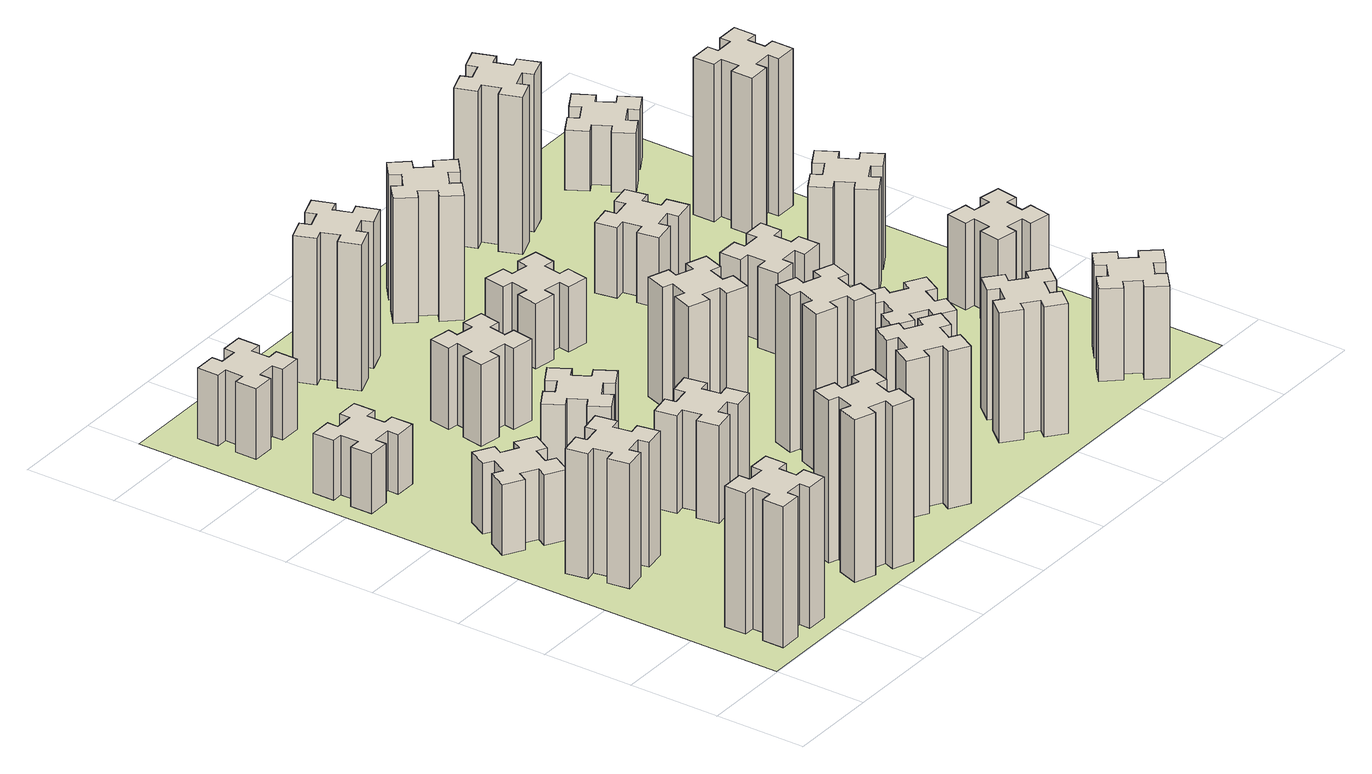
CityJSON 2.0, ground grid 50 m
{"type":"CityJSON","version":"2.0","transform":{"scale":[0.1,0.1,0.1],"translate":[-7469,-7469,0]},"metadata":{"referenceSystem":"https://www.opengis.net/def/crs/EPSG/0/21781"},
"CityObjects":{
"building1":{"type":"Building","attributes":{"class":"1000","function":"1000","usage":"1000","yearOfConstruction":2016,"roofType":"1000","measuredHeight":78,"storeysAboveGround":30,"storeysBelowGround":0},"geometry":[{"type":"Solid","lod":"1","boundaries":[[[[0,1,2,3,4,5,6,7,8,9,10,11,12,13,14,15,16,17,18,19]],[[17,16,20,21]],[[16,15,22,20]],[[15,14,23,22]],[[14,13,24,23]],[[13,12,25,24]],[[12,11,26,25]],[[11,10,27,26]],[[10,9,28,27]],[[9,8,29,28]],[[8,7,30,29]],[[7,6,31,30]],[[6,5,32,31]],[[5,4,33,32]],[[4,3,34,33]],[[3,2,35,34]],[[2,1,36,35]],[[1,0,37,36]],[[0,19,38,37]],[[19,18,39,38]],[[18,17,21,39]],[[24,25,26,27,28,29,30,31,32,33,34,35,36,37,38,39,21,20,22,23]]]]}]},
"building2":{"type":"Building","attributes":{"class":"1000","function":"1000","usage":"1000","yearOfConstruction":2016,"roofType":"1000","measuredHeight":69,"storeysAboveGround":30,"storeysBelowGround":0},"geometry":[{"type":"Solid","lod":"1","boundaries":[[[[40,41,42,43,44,45,46,47,48,49,50,51,52,53,54,55,56,57,58,59]],[[57,56,60,61]],[[56,55,62,60]],[[55,54,63,62]],[[54,53,64,63]],[[53,52,65,64]],[[52,51,66,65]],[[51,50,67,66]],[[50,49,68,67]],[[49,48,69,68]],[[48,47,70,69]],[[47,46,71,70]],[[46,45,72,71]],[[45,44,73,72]],[[44,43,74,73]],[[43,42,75,74]],[[42,41,76,75]],[[41,40,77,76]],[[40,59,78,77]],[[59,58,79,78]],[[58,57,61,79]],[[64,65,66,67,68,69,70,71,72,73,74,75,76,77,78,79,61,60,62,63]]]]}]},
"building3":{"type":"Building","attributes":{"class":"1000","function":"1000","usage":"1000","yearOfConstruction":2016,"roofType":"1000","measuredHeight":39,"storeysAboveGround":30,"storeysBelowGround":0},"geometry":[{"type":"Solid","lod":"1","boundaries":[[[[80,81,82,83,84,85,86,87,88,89,90,91,92,93,94,95,96,97,98,99]],[[97,96,100,101]],[[96,95,102,100]],[[95,94,103,102]],[[94,93,104,103]],[[93,92,105,104]],[[92,91,106,105]],[[91,90,107,106]],[[90,89,108,107]],[[89,88,109,108]],[[88,87,110,109]],[[87,86,111,110]],[[86,85,112,111]],[[85,84,113,112]],[[84,83,114,113]],[[83,82,115,114]],[[82,81,116,115]],[[81,80,117,116]],[[80,99,118,117]],[[99,98,119,118]],[[98,97,101,119]],[[104,105,106,107,108,109,110,111,112,113,114,115,116,117,118,119,101,100,102,103]]]]}]},
"building4":{"type":"Building","attributes":{"class":"1000","function":"1000","usage":"1000","yearOfConstruction":2016,"roofType":"1000","measuredHeight":33,"storeysAboveGround":30,"storeysBelowGround":0},"geometry":[{"type":"Solid","lod":"1","boundaries":[[[[120,121,122,123,124,125,126,127,128,129,130,131,132,133,134,135,136,137,138,139]],[[137,136,140,141]],[[136,135,142,140]],[[135,134,143,142]],[[134,133,144,143]],[[133,132,145,144]],[[132,131,146,145]],[[131,130,147,146]],[[130,129,148,147]],[[129,128,149,148]],[[128,127,150,149]],[[127,126,151,150]],[[126,125,152,151]],[[125,124,153,152]],[[124,123,154,153]],[[123,122,155,154]],[[122,121,156,155]],[[121,120,157,156]],[[120,139,158,157]],[[139,138,159,158]],[[138,137,141,159]],[[144,145,146,147,148,149,150,151,152,153,154,155,156,157,158,159,141,140,142,143]]]]}]},
"building5":{"type":"Building","attributes":{"class":"1000","function":"1000","usage":"1000","yearOfConstruction":2016,"roofType":"1000","measuredHeight":90,"storeysAboveGround":30,"storeysBelowGround":0},"geometry":[{"type":"Solid","lod":"1","boundaries":[[[[160,161,162,163,164,165,166,167,168,169,170,171,172,173,174,175,176,177,178,179]],[[177,176,180,181]],[[176,175,182,180]],[[175,174,183,182]],[[174,173,184,183]],[[173,172,185,184]],[[172,171,186,185]],[[171,170,187,186]],[[170,169,188,187]],[[169,168,189,188]],[[168,167,190,189]],[[167,166,191,190]],[[166,165,192,191]],[[165,164,193,192]],[[164,163,194,193]],[[163,162,195,194]],[[162,161,196,195]],[[161,160,197,196]],[[160,179,198,197]],[[179,178,199,198]],[[178,177,181,199]],[[184,185,186,187,188,189,190,191,192,193,194,195,196,197,198,199,181,180,182,183]]]]}]},
"building6":{"type":"Building","attributes":{"class":"1000","function":"1000","usage":"1000","yearOfConstruction":2016,"roofType":"1000","measuredHeight":39,"storeysAboveGround":30,"storeysBelowGround":0},"geometry":[{"type":"Solid","lod":"1","boundaries":[[[[200,201,202,203,204,205,206,207,208,209,210,211,212,213,214,215,216,217,218,219]],[[217,216,220,221]],[[216,215,222,220]],[[215,214,223,222]],[[214,213,224,223]],[[213,212,225,224]],[[212,211,226,225]],[[211,210,227,226]],[[210,209,228,227]],[[209,208,229,228]],[[208,207,230,229]],[[207,206,231,230]],[[206,205,232,231]],[[205,204,233,232]],[[204,203,234,233]],[[203,202,235,234]],[[202,201,236,235]],[[201,200,237,236]],[[200,219,238,237]],[[219,218,239,238]],[[218,217,221,239]],[[224,225,226,227,228,229,230,231,232,233,234,235,236,237,238,239,221,220,222,223]]]]}]},
"building7":{"type":"Building","attributes":{"class":"1000","function":"1000","usage":"1000","yearOfConstruction":2016,"roofType":"1000","measuredHeight":54,"storeysAboveGround":30,"storeysBelowGround":0},"geometry":[{"type":"Solid","lod":"1","boundaries":[[[[240,241,242,243,244,245,246,247,248,249,250,251,252,253,254,255,256,257,258,259]],[[257,256,260,261]],[[256,255,262,260]],[[255,254,263,262]],[[254,253,264,263]],[[253,252,265,264]],[[252,251,266,265]],[[251,250,267,266]],[[250,249,268,267]],[[249,248,269,268]],[[248,247,270,269]],[[247,246,271,270]],[[246,245,272,271]],[[245,244,273,272]],[[244,243,274,273]],[[243,242,275,274]],[[242,241,276,275]],[[241,240,277,276]],[[240,259,278,277]],[[259,258,279,278]],[[258,257,261,279]],[[264,265,266,267,268,269,270,271,272,273,274,275,276,277,278,279,261,260,262,263]]]]}]},
"building8":{"type":"Building","attributes":{"class":"1000","function":"1000","usage":"1000","yearOfConstruction":2016,"roofType":"1000","measuredHeight":45,"storeysAboveGround":30,"storeysBelowGround":0},"geometry":[{"type":"Solid","lod":"1","boundaries":[[[[280,281,282,283,284,285,286,287,288,289,290,291,292,293,294,295,296,297,298,299]],[[297,296,300,301]],[[296,295,302,300]],[[295,294,303,302]],[[294,293,304,303]],[[293,292,305,304]],[[292,291,306,305]],[[291,290,307,306]],[[290,289,308,307]],[[289,288,309,308]],[[288,287,310,309]],[[287,286,311,310]],[[286,285,312,311]],[[285,284,313,312]],[[284,283,314,313]],[[283,282,315,314]],[[282,281,316,315]],[[281,280,317,316]],[[280,299,318,317]],[[299,298,319,318]],[[298,297,301,319]],[[304,305,306,307,308,309,310,311,312,313,314,315,316,317,318,319,301,300,302,303]]]]}]},
"building9":{"type":"Building","attributes":{"class":"1000","function":"1000","usage":"1000","yearOfConstruction":2016,"roofType":"1000","measuredHeight":45,"storeysAboveGround":30,"storeysBelowGround":0},"geometry":[{"type":"Solid","lod":"1","boundaries":[[[[320,321,322,323,324,325,326,327,328,329,330,331,332,333,334,335,336,337,338,339]],[[337,336,340,341]],[[336,335,342,340]],[[335,334,343,342]],[[334,333,344,343]],[[333,332,345,344]],[[332,331,346,345]],[[331,330,347,346]],[[330,329,348,347]],[[329,328,349,348]],[[328,327,350,349]],[[327,326,351,350]],[[326,325,352,351]],[[325,324,353,352]],[[324,323,354,353]],[[323,322,355,354]],[[322,321,356,355]],[[321,320,357,356]],[[320,339,358,357]],[[339,338,359,358]],[[338,337,341,359]],[[344,345,346,347,348,349,350,351,352,353,354,355,356,357,358,359,341,340,342,343]]]]}]},
"building10":{"type":"Building","attributes":{"class":"1000","function":"1000","usage":"1000","yearOfConstruction":2016,"roofType":"1000","measuredHeight":87,"storeysAboveGround":30,"storeysBelowGround":0},"geometry":[{"type":"Solid","lod":"1","boundaries":[[[[360,361,362,363,364,365,366,367,368,369,370,371,372,373,374,375,376,377,378,379]],[[377,376,380,381]],[[376,375,382,380]],[[375,374,383,382]],[[374,373,384,383]],[[373,372,385,384]],[[372,371,386,385]],[[371,370,387,386]],[[370,369,388,387]],[[369,368,389,388]],[[368,367,390,389]],[[367,366,391,390]],[[366,365,392,391]],[[365,364,393,392]],[[364,363,394,393]],[[363,362,395,394]],[[362,361,396,395]],[[361,360,397,396]],[[360,379,398,397]],[[379,378,399,398]],[[378,377,381,399]],[[384,385,386,387,388,389,390,391,392,393,394,395,396,397,398,399,381,380,382,383]]]]}]},
"building11":{"type":"Building","attributes":{"class":"1000","function":"1000","usage":"1000","yearOfConstruction":2016,"roofType":"1000","measuredHeight":81,"storeysAboveGround":30,"storeysBelowGround":0},"geometry":[{"type":"Solid","lod":"1","boundaries":[[[[400,401,402,403,404,405,406,407,408,409,410,411,412,413,414,415,416,417,418,419]],[[417,416,420,421]],[[416,415,422,420]],[[415,414,423,422]],[[414,413,424,423]],[[413,412,425,424]],[[412,411,426,425]],[[411,410,427,426]],[[410,409,428,427]],[[409,408,429,428]],[[408,407,430,429]],[[407,406,431,430]],[[406,405,432,431]],[[405,404,433,432]],[[404,403,434,433]],[[403,402,435,434]],[[402,401,436,435]],[[401,400,437,436]],[[400,419,438,437]],[[419,418,439,438]],[[418,417,421,439]],[[424,425,426,427,428,429,430,431,432,433,434,435,436,437,438,439,421,420,422,423]]]]}]},
"building12":{"type":"Building","attributes":{"class":"1000","function":"1000","usage":"1000","yearOfConstruction":2016,"roofType":"1000","measuredHeight":87,"storeysAboveGround":30,"storeysBelowGround":0},"geometry":[{"type":"Solid","lod":"1","boundaries":[[[[440,441,442,443,444,445,446,447,448,449,450,451,452,453,454,455,456,457,458,459]],[[457,456,460,461]],[[456,455,462,460]],[[455,454,463,462]],[[454,453,464,463]],[[453,452,465,464]],[[452,451,466,465]],[[451,450,467,466]],[[450,449,468,467]],[[449,448,469,468]],[[448,447,470,469]],[[447,446,471,470]],[[446,445,472,471]],[[445,444,473,472]],[[444,443,474,473]],[[443,442,475,474]],[[442,441,476,475]],[[441,440,477,476]],[[440,459,478,477]],[[459,458,479,478]],[[458,457,461,479]],[[464,465,466,467,468,469,470,471,472,473,474,475,476,477,478,479,461,460,462,463]]]]}]},
"building13":{"type":"Building","attributes":{"class":"1000","function":"1000","usage":"1000","yearOfConstruction":2016,"roofType":"1000","measuredHeight":66,"storeysAboveGround":30,"storeysBelowGround":0},"geometry":[{"type":"Solid","lod":"1","boundaries":[[[[480,481,482,483,484,485,486,487,488,489,490,491,492,493,494,495,496,497,498,499]],[[497,496,500,501]],[[496,495,502,500]],[[495,494,503,502]],[[494,493,504,503]],[[493,492,505,504]],[[492,491,506,505]],[[491,490,507,506]],[[490,489,508,507]],[[489,488,509,508]],[[488,487,510,509]],[[487,486,511,510]],[[486,485,512,511]],[[485,484,513,512]],[[484,483,514,513]],[[483,482,515,514]],[[482,481,516,515]],[[481,480,517,516]],[[480,499,518,517]],[[499,498,519,518]],[[498,497,501,519]],[[504,505,506,507,508,509,510,511,512,513,514,515,516,517,518,519,501,500,502,503]]]]}]},
"building14":{"type":"Building","attributes":{"class":"1000","function":"1000","usage":"1000","yearOfConstruction":2016,"roofType":"1000","measuredHeight":36,"storeysAboveGround":30,"storeysBelowGround":0},"geometry":[{"type":"Solid","lod":"1","boundaries":[[[[520,521,522,523,524,525,526,527,528,529,530,531,532,533,534,535,536,537,538,539]],[[537,536,540,541]],[[536,535,542,540]],[[535,534,543,542]],[[534,533,544,543]],[[533,532,545,544]],[[532,531,546,545]],[[531,530,547,546]],[[530,529,548,547]],[[529,528,549,548]],[[528,527,550,549]],[[527,526,551,550]],[[526,525,552,551]],[[525,524,553,552]],[[524,523,554,553]],[[523,522,555,554]],[[522,521,556,555]],[[521,520,557,556]],[[520,539,558,557]],[[539,538,559,558]],[[538,537,541,559]],[[544,545,546,547,548,549,550,551,552,553,554,555,556,557,558,559,541,540,542,543]]]]}]},
"building15":{"type":"Building","attributes":{"class":"1000","function":"1000","usage":"1000","yearOfConstruction":2016,"roofType":"1000","measuredHeight":72,"storeysAboveGround":30,"storeysBelowGround":0},"geometry":[{"type":"Solid","lod":"1","boundaries":[[[[560,561,562,563,564,565,566,567,568,569,570,571,572,573,574,575,576,577,578,579]],[[577,576,580,581]],[[576,575,582,580]],[[575,574,583,582]],[[574,573,584,583]],[[573,572,585,584]],[[572,571,586,585]],[[571,570,587,586]],[[570,569,588,587]],[[569,568,589,588]],[[568,567,590,589]],[[567,566,591,590]],[[566,565,592,591]],[[565,564,593,592]],[[564,563,594,593]],[[563,562,595,594]],[[562,561,596,595]],[[561,560,597,596]],[[560,579,598,597]],[[579,578,599,598]],[[578,577,581,599]],[[584,585,586,587,588,589,590,591,592,593,594,595,596,597,598,599,581,580,582,583]]]]}]},
"building16":{"type":"Building","attributes":{"class":"1000","function":"1000","usage":"1000","yearOfConstruction":2016,"roofType":"1000","measuredHeight":69,"storeysAboveGround":30,"storeysBelowGround":0},"geometry":[{"type":"Solid","lod":"1","boundaries":[[[[600,601,602,603,604,605,606,607,608,609,610,611,612,613,614,615,616,617,618,619]],[[617,616,620,621]],[[616,615,622,620]],[[615,614,623,622]],[[614,613,624,623]],[[613,612,625,624]],[[612,611,626,625]],[[611,610,627,626]],[[610,609,628,627]],[[609,608,629,628]],[[608,607,630,629]],[[607,606,631,630]],[[606,605,632,631]],[[605,604,633,632]],[[604,603,634,633]],[[603,602,635,634]],[[602,601,636,635]],[[601,600,637,636]],[[600,619,638,637]],[[619,618,639,638]],[[618,617,621,639]],[[624,625,626,627,628,629,630,631,632,633,634,635,636,637,638,639,621,620,622,623]]]]}]},
"building17":{"type":"Building","attributes":{"class":"1000","function":"1000","usage":"1000","yearOfConstruction":2016,"roofType":"1000","measuredHeight":36,"storeysAboveGround":30,"storeysBelowGround":0},"geometry":[{"type":"Solid","lod":"1","boundaries":[[[[640,641,642,643,644,645,646,647,648,649,650,651,652,653,654,655,656,657,658,659]],[[657,656,660,661]],[[656,655,662,660]],[[655,654,663,662]],[[654,653,664,663]],[[653,652,665,664]],[[652,651,666,665]],[[651,650,667,666]],[[650,649,668,667]],[[649,648,669,668]],[[648,647,670,669]],[[647,646,671,670]],[[646,645,672,671]],[[645,644,673,672]],[[644,643,674,673]],[[643,642,675,674]],[[642,641,676,675]],[[641,640,677,676]],[[640,659,678,677]],[[659,658,679,678]],[[658,657,661,679]],[[664,665,666,667,668,669,670,671,672,673,674,675,676,677,678,679,661,660,662,663]]]]}]},
"building18":{"type":"Building","attributes":{"class":"1000","function":"1000","usage":"1000","yearOfConstruction":2016,"roofType":"1000","measuredHeight":45,"storeysAboveGround":30,"storeysBelowGround":0},"geometry":[{"type":"Solid","lod":"1","boundaries":[[[[680,681,682,683,684,685,686,687,688,689,690,691,692,693,694,695,696,697,698,699]],[[697,696,700,701]],[[696,695,702,700]],[[695,694,703,702]],[[694,693,704,703]],[[693,692,705,704]],[[692,691,706,705]],[[691,690,707,706]],[[690,689,708,707]],[[689,688,709,708]],[[688,687,710,709]],[[687,686,711,710]],[[686,685,712,711]],[[685,684,713,712]],[[684,683,714,713]],[[683,682,715,714]],[[682,681,716,715]],[[681,680,717,716]],[[680,699,718,717]],[[699,698,719,718]],[[698,697,701,719]],[[704,705,706,707,708,709,710,711,712,713,714,715,716,717,718,719,701,700,702,703]]]]}]},
"building19":{"type":"Building","attributes":{"class":"1000","function":"1000","usage":"1000","yearOfConstruction":2016,"roofType":"1000","measuredHeight":39,"storeysAboveGround":30,"storeysBelowGround":0},"geometry":[{"type":"Solid","lod":"1","boundaries":[[[[720,721,722,723,724,725,726,727,728,729,730,731,732,733,734,735,736,737,738,739]],[[737,736,740,741]],[[736,735,742,740]],[[735,734,743,742]],[[734,733,744,743]],[[733,732,745,744]],[[732,731,746,745]],[[731,730,747,746]],[[730,729,748,747]],[[729,728,749,748]],[[728,727,750,749]],[[727,726,751,750]],[[726,725,752,751]],[[725,724,753,752]],[[724,723,754,753]],[[723,722,755,754]],[[722,721,756,755]],[[721,720,757,756]],[[720,739,758,757]],[[739,738,759,758]],[[738,737,741,759]],[[744,745,746,747,748,749,750,751,752,753,754,755,756,757,758,759,741,740,742,743]]]]}]},
"building20":{"type":"Building","attributes":{"class":"1000","function":"1000","usage":"1000","yearOfConstruction":2016,"roofType":"1000","measuredHeight":51,"storeysAboveGround":30,"storeysBelowGround":0},"geometry":[{"type":"Solid","lod":"1","boundaries":[[[[760,761,762,763,764,765,766,767,768,769,770,771,772,773,774,775,776,777,778,779]],[[777,776,780,781]],[[776,775,782,780]],[[775,774,783,782]],[[774,773,784,783]],[[773,772,785,784]],[[772,771,786,785]],[[771,770,787,786]],[[770,769,788,787]],[[769,768,789,788]],[[768,767,790,789]],[[767,766,791,790]],[[766,765,792,791]],[[765,764,793,792]],[[764,763,794,793]],[[763,762,795,794]],[[762,761,796,795]],[[761,760,797,796]],[[760,779,798,797]],[[779,778,799,798]],[[778,777,781,799]],[[784,785,786,787,788,789,790,791,792,793,794,795,796,797,798,799,781,780,782,783]]]]}]},
"building21":{"type":"Building","attributes":{"class":"1000","function":"1000","usage":"1000","yearOfConstruction":2016,"roofType":"1000","measuredHeight":87,"storeysAboveGround":30,"storeysBelowGround":0},"geometry":[{"type":"Solid","lod":"1","boundaries":[[[[800,801,802,803,804,805,806,807,808,809,810,811,812,813,814,815,816,817,818,819]],[[817,816,820,821]],[[816,815,822,820]],[[815,814,823,822]],[[814,813,824,823]],[[813,812,825,824]],[[812,811,826,825]],[[811,810,827,826]],[[810,809,828,827]],[[809,808,829,828]],[[808,807,830,829]],[[807,806,831,830]],[[806,805,832,831]],[[805,804,833,832]],[[804,803,834,833]],[[803,802,835,834]],[[802,801,836,835]],[[801,800,837,836]],[[800,819,838,837]],[[819,818,839,838]],[[818,817,821,839]],[[824,825,826,827,828,829,830,831,832,833,834,835,836,837,838,839,821,820,822,823]]]]}]},
"building22":{"type":"Building","attributes":{"class":"1000","function":"1000","usage":"1000","yearOfConstruction":2016,"roofType":"1000","measuredHeight":48,"storeysAboveGround":30,"storeysBelowGround":0},"geometry":[{"type":"Solid","lod":"1","boundaries":[[[[840,841,842,843,844,845,846,847,848,849,850,851,852,853,854,855,856,857,858,859]],[[857,856,860,861]],[[856,855,862,860]],[[855,854,863,862]],[[854,853,864,863]],[[853,852,865,864]],[[852,851,866,865]],[[851,850,867,866]],[[850,849,868,867]],[[849,848,869,868]],[[848,847,870,869]],[[847,846,871,870]],[[846,845,872,871]],[[845,844,873,872]],[[844,843,874,873]],[[843,842,875,874]],[[842,841,876,875]],[[841,840,877,876]],[[840,859,878,877]],[[859,858,879,878]],[[858,857,861,879]],[[864,865,866,867,868,869,870,871,872,873,874,875,876,877,878,879,861,860,862,863]]]]}]},
"building23":{"type":"Building","attributes":{"class":"1000","function":"1000","usage":"1000","yearOfConstruction":2016,"roofType":"1000","measuredHeight":57,"storeysAboveGround":30,"storeysBelowGround":0},"geometry":[{"type":"Solid","lod":"1","boundaries":[[[[880,881,882,883,884,885,886,887,888,889,890,891,892,893,894,895,896,897,898,899]],[[897,896,900,901]],[[896,895,902,900]],[[895,894,903,902]],[[894,893,904,903]],[[893,892,905,904]],[[892,891,906,905]],[[891,890,907,906]],[[890,889,908,907]],[[889,888,909,908]],[[888,887,910,909]],[[887,886,911,910]],[[886,885,912,911]],[[885,884,913,912]],[[884,883,914,913]],[[883,882,915,914]],[[882,881,916,915]],[[881,880,917,916]],[[880,899,918,917]],[[899,898,919,918]],[[898,897,901,919]],[[904,905,906,907,908,909,910,911,912,913,914,915,916,917,918,919,901,900,902,903]]]]}]},
"building24":{"type":"Building","attributes":{"class":"1000","function":"1000","usage":"1000","yearOfConstruction":2016,"roofType":"1000","measuredHeight":87,"storeysAboveGround":30,"storeysBelowGround":0},"geometry":[{"type":"Solid","lod":"1","boundaries":[[[[920,921,922,923,924,925,926,927,928,929,930,931,932,933,934,935,936,937,938,939]],[[937,936,940,941]],[[936,935,942,940]],[[935,934,943,942]],[[934,933,944,943]],[[933,932,945,944]],[[932,931,946,945]],[[931,930,947,946]],[[930,929,948,947]],[[929,928,949,948]],[[928,927,950,949]],[[927,926,951,950]],[[926,925,952,951]],[[925,924,953,952]],[[924,923,954,953]],[[923,922,955,954]],[[922,921,956,955]],[[921,920,957,956]],[[920,939,958,957]],[[939,938,959,958]],[[938,937,941,959]],[[944,945,946,947,948,949,950,951,952,953,954,955,956,957,958,959,941,940,942,943]]]]}]},
"building25":{"type":"Building","attributes":{"class":"1000","function":"1000","usage":"1000","yearOfConstruction":2016,"roofType":"1000","measuredHeight":33,"storeysAboveGround":30,"storeysBelowGround":0},"geometry":[{"type":"Solid","lod":"1","boundaries":[[[[960,961,962,963,964,965,966,967,968,969,970,971,972,973,974,975,976,977,978,979]],[[977,976,980,981]],[[976,975,982,980]],[[975,974,983,982]],[[974,973,984,983]],[[973,972,985,984]],[[972,971,986,985]],[[971,970,987,986]],[[970,969,988,987]],[[969,968,989,988]],[[968,967,990,989]],[[967,966,991,990]],[[966,965,992,991]],[[965,964,993,992]],[[964,963,994,993]],[[963,962,995,994]],[[962,961,996,995]],[[961,960,997,996]],[[960,979,998,997]],[[979,978,999,998]],[[978,977,981,999]],[[984,985,986,987,988,989,990,991,992,993,994,995,996,997,998,999,981,980,982,983]]]]}]},
"landuse1":{"type":"LandUse","attributes":{"name":"plot1","function":"1010"},"geometry":[{"type":"MultiSurface","lod":"1","boundaries":[[[1000,1001,1002,1003]]]}]}
},
"vertices":[
[265,325,0],[265,225,0],[205,225,0],[205,105,0],[325,105,0],[325,165,0],[425,165,0],[425,105,0],[545,105,0],[545,225,0],[485,225,0],[485,325,0],[545,325,0],[545,445,0],[425,445,0],[425,385,0],[325,385,0],[325,445,0],[205,445,0],[205,325,0],[325,385,780],[325,445,780],[425,385,780],[425,445,780],[545,445,780],[545,325,780],[485,325,780],[485,225,780],[545,225,780],[545,105,780],[425,105,780],[425,165,780],[325,165,780],[325,105,780],[205,105,780],[205,225,780],[265,225,780],[265,325,780],[205,325,780],[205,445,780],
[492,1185,0],[475,1284,0],[534,1294,0],[513,1412,0],[395,1391,0],[405,1332,0],[307,1315,0],[297,1374,0],[178,1353,0],[199,1235,0],[258,1245,0],[276,1147,0],[217,1137,0],[237,1018,0],[356,1039,0],[345,1098,0],[444,1116,0],[454,1057,0],[572,1077,0],[551,1196,0],[444,1116,690],[454,1057,690],[345,1098,690],[356,1039,690],[237,1018,690],[217,1137,690],[276,1147,690],[258,1245,690],[199,1235,690],[178,1353,690],[297,1374,690],[307,1315,690],[405,1332,690],[395,1391,690],[513,1412,690],[534,1294,690],[475,1284,690],[492,1185,690],[551,1196,690],[572,1077,690],
[474,1826,0],[387,1876,0],[417,1928,0],[313,1988,0],[253,1884,0],[305,1854,0],[255,1767,0],[203,1797,0],[143,1693,0],[247,1633,0],[277,1685,0],[364,1635,0],[334,1583,0],[438,1523,0],[498,1627,0],[446,1657,0],[496,1744,0],[548,1714,0],[608,1818,0],[504,1878,0],[496,1744,390],[548,1714,390],[446,1657,390],[498,1627,390],[438,1523,390],[334,1583,390],[364,1635,390],[277,1685,390],[247,1633,390],[143,1693,390],[203,1797,390],[255,1767,390],[305,1854,390],[253,1884,390],[313,1988,390],[417,1928,390],[387,1876,390],[474,1826,390],[504,1878,390],[608,1818,390],
[165,2645,0],[165,2545,0],[105,2545,0],[105,2425,0],[225,2425,0],[225,2485,0],[325,2485,0],[325,2425,0],[445,2425,0],[445,2545,0],[385,2545,0],[385,2645,0],[445,2645,0],[445,2765,0],[325,2765,0],[325,2705,0],[225,2705,0],[225,2765,0],[105,2765,0],[105,2645,0],[225,2705,330],[225,2765,330],[325,2705,330],[325,2765,330],[445,2765,330],[445,2645,330],[385,2645,330],[385,2545,330],[445,2545,330],[445,2425,330],[325,2425,330],[325,2485,330],[225,2485,330],[225,2425,330],[105,2425,330],[105,2545,330],[165,2545,330],[165,2645,330],[105,2645,330],[105,2765,330],
[1029,360,0],[995,266,0],[939,287,0],[897,174,0],[1010,133,0],[1031,189,0],[1125,155,0],[1104,99,0],[1217,57,0],[1258,170,0],[1202,191,0],[1236,285,0],[1292,264,0],[1333,377,0],[1220,418,0],[1200,362,0],[1106,396,0],[1127,452,0],[1014,493,0],[973,380,0],[1106,396,900],[1127,452,900],[1200,362,900],[1220,418,900],[1333,377,900],[1292,264,900],[1236,285,900],[1202,191,900],[1258,170,900],[1217,57,900],[1104,99,900],[1125,155,900],[1031,189,900],[1010,133,900],[897,174,900],[939,287,900],[995,266,900],[1029,360,900],[973,380,900],[1014,493,900],
[265,3385,0],[265,3285,0],[205,3285,0],[205,3165,0],[325,3165,0],[325,3225,0],[425,3225,0],[425,3165,0],[545,3165,0],[545,3285,0],[485,3285,0],[485,3385,0],[545,3385,0],[545,3505,0],[425,3505,0],[425,3445,0],[325,3445,0],[325,3505,0],[205,3505,0],[205,3385,0],[325,3445,390],[325,3505,390],[425,3445,390],[425,3505,390],[545,3505,390],[545,3385,390],[485,3385,390],[485,3285,390],[545,3285,390],[545,3165,390],[425,3165,390],[425,3225,390],[325,3225,390],[325,3165,390],[205,3165,390],[205,3285,390],[265,3285,390],[265,3385,390],[205,3385,390],[205,3505,390],
[1232,1185,0],[1215,1284,0],[1274,1294,0],[1253,1412,0],[1135,1391,0],[1145,1332,0],[1047,1315,0],[1037,1374,0],[918,1353,0],[939,1235,0],[998,1245,0],[1016,1147,0],[957,1137,0],[977,1018,0],[1096,1039,0],[1085,1098,0],[1184,1116,0],[1194,1057,0],[1312,1077,0],[1291,1196,0],[1184,1116,540],[1194,1057,540],[1085,1098,540],[1096,1039,540],[977,1018,540],[957,1137,540],[1016,1147,540],[998,1245,540],[939,1235,540],[918,1353,540],[1037,1374,540],[1047,1315,540],[1145,1332,540],[1135,1391,540],[1253,1412,540],[1274,1294,540],[1215,1284,540],[1232,1185,540],[1291,1196,540],[1312,1077,540],
[1136,1867,0],[1086,1954,0],[1138,1984,0],[1078,2088,0],[974,2028,0],[1004,1976,0],[917,1926,0],[887,1978,0],[783,1918,0],[843,1814,0],[895,1844,0],[945,1757,0],[893,1727,0],[953,1623,0],[1057,1683,0],[1027,1735,0],[1114,1785,0],[1144,1733,0],[1248,1793,0],[1188,1897,0],[1114,1785,450],[1144,1733,450],[1027,1735,450],[1057,1683,450],[953,1623,450],[893,1727,450],[945,1757,450],[895,1844,450],[843,1814,450],[783,1918,450],[887,1978,450],[917,1926,450],[1004,1976,450],[974,2028,450],[1078,2088,450],[1138,1984,450],[1086,1954,450],[1136,1867,450],[1188,1897,450],[1248,1793,450],
[1016,2564,0],[998,2465,0],[939,2476,0],[918,2357,0],[1037,2337,0],[1047,2396,0],[1145,2378,0],[1135,2319,0],[1253,2298,0],[1274,2417,0],[1215,2427,0],[1232,2525,0],[1291,2515,0],[1312,2633,0],[1194,2654,0],[1184,2595,0],[1085,2612,0],[1096,2671,0],[977,2692,0],[957,2574,0],[1085,2612,450],[1096,2671,450],[1184,2595,450],[1194,2654,450],[1312,2633,450],[1291,2515,450],[1232,2525,450],[1215,2427,450],[1274,2417,450],[1253,2298,450],[1135,2319,450],[1145,2378,450],[1047,2396,450],[1037,2337,450],[918,2357,450],[939,2476,450],[998,2465,450],[1016,2564,450],[957,2574,450],[977,2692,450],
[1657,305,0],[1744,255,0],[1714,203,0],[1818,143,0],[1878,247,0],[1826,277,0],[1876,364,0],[1928,334,0],[1988,438,0],[1884,498,0],[1854,446,0],[1767,496,0],[1797,548,0],[1693,608,0],[1633,504,0],[1685,474,0],[1635,387,0],[1583,417,0],[1523,313,0],[1627,253,0],[1635,387,870],[1583,417,870],[1685,474,870],[1633,504,870],[1693,608,870],[1797,548,870],[1767,496,870],[1854,446,870],[1884,498,870],[1988,438,870],[1928,334,870],[1876,364,870],[1826,277,870],[1878,247,870],[1818,143,870],[1714,203,870],[1744,255,870],[1657,305,870],[1627,253,870],[1523,313,870],
[1106,3215,0],[1200,3249,0],[1220,3193,0],[1333,3234,0],[1292,3347,0],[1236,3326,0],[1202,3420,0],[1258,3440,0],[1217,3553,0],[1104,3512,0],[1125,3456,0],[1031,3422,0],[1010,3478,0],[897,3437,0],[939,3324,0],[995,3345,0],[1029,3251,0],[973,3230,0],[1014,3117,0],[1127,3159,0],[1029,3251,810],[973,3230,810],[995,3345,810],[939,3324,810],[897,3437,810],[1010,3478,810],[1031,3422,810],[1125,3456,810],[1104,3512,810],[1217,3553,810],[1258,3440,810],[1202,3420,810],[1236,3326,810],[1292,3347,810],[1333,3234,810],[1220,3193,810],[1200,3249,810],[1106,3215,810],[1127,3159,810],[1014,3117,810],
[1771,929,0],[1865,895,0],[1844,839,0],[1957,797,0],[1998,910,0],[1942,931,0],[1976,1025,0],[2032,1004,0],[2073,1117,0],[1960,1158,0],[1940,1102,0],[1846,1136,0],[1867,1192,0],[1754,1233,0],[1713,1120,0],[1769,1100,0],[1735,1006,0],[1679,1027,0],[1637,914,0],[1750,873,0],[1735,1006,870],[1679,1027,870],[1769,1100,870],[1713,1120,870],[1754,1233,870],[1867,1192,870],[1846,1136,870],[1940,1102,870],[1960,1158,870],[2073,1117,870],[2032,1004,870],[1976,1025,870],[1942,931,870],[1998,910,870],[1957,797,870],[1844,839,870],[1865,895,870],[1771,929,870],[1750,873,870],[1637,914,870],
[1940,1842,0],[1846,1876,0],[1867,1932,0],[1754,1973,0],[1713,1860,0],[1769,1840,0],[1735,1746,0],[1679,1767,0],[1637,1654,0],[1750,1613,0],[1771,1669,0],[1865,1635,0],[1844,1579,0],[1957,1537,0],[1998,1650,0],[1942,1671,0],[1976,1765,0],[2032,1744,0],[2073,1857,0],[1960,1898,0],[1976,1765,660],[2032,1744,660],[1942,1671,660],[1998,1650,660],[1957,1537,660],[1844,1579,660],[1865,1635,660],[1771,1669,660],[1750,1613,660],[1637,1654,660],[1679,1767,660],[1735,1746,660],[1769,1840,660],[1713,1860,660],[1754,1973,660],[1867,1932,660],[1846,1876,660],[1940,1842,660],[1960,1898,660],[2073,1857,660],
[1756,2764,0],[1738,2665,0],[1679,2676,0],[1658,2557,0],[1777,2537,0],[1787,2596,0],[1885,2578,0],[1875,2519,0],[1993,2498,0],[2014,2617,0],[1955,2627,0],[1972,2725,0],[2031,2715,0],[2052,2833,0],[1934,2854,0],[1924,2795,0],[1825,2812,0],[1836,2871,0],[1717,2892,0],[1697,2774,0],[1825,2812,360],[1836,2871,360],[1924,2795,360],[1934,2854,360],[2052,2833,360],[2031,2715,360],[1972,2725,360],[1955,2627,360],[2014,2617,360],[1993,2498,360],[1875,2519,360],[1885,2578,360],[1787,2596,360],[1777,2537,360],[1658,2557,360],[1679,2676,360],[1738,2665,360],[1756,2764,360],[1697,2774,360],[1717,2892,360],
[2486,323,0],[2563,259,0],[2524,213,0],[2616,136,0],[2693,228,0],[2647,266,0],[2712,343,0],[2758,304,0],[2835,396,0],[2743,473,0],[2704,427,0],[2628,492,0],[2666,538,0],[2574,615,0],[2497,523,0],[2543,484,0],[2479,408,0],[2433,446,0],[2356,354,0],[2448,277,0],[2479,408,720],[2433,446,720],[2543,484,720],[2497,523,720],[2574,615,720],[2666,538,720],[2628,492,720],[2704,427,720],[2743,473,720],[2835,396,720],[2758,304,720],[2712,343,720],[2647,266,720],[2693,228,720],[2616,136,720],[2524,213,720],[2563,259,720],[2486,323,720],[2448,277,720],[2356,354,720],
[1888,3219,0],[1964,3283,0],[2003,3237,0],[2095,3314,0],[2018,3406,0],[1972,3368,0],[1907,3444,0],[1953,3483,0],[1876,3575,0],[1784,3498,0],[1823,3452,0],[1746,3387,0],[1708,3433,0],[1616,3356,0],[1693,3264,0],[1739,3303,0],[1803,3226,0],[1757,3188,0],[1834,3096,0],[1926,3173,0],[1803,3226,690],[1757,3188,690],[1739,3303,690],[1693,3264,690],[1616,3356,690],[1708,3433,690],[1746,3387,690],[1823,3452,690],[1784,3498,690],[1876,3575,690],[1953,3483,690],[1907,3444,690],[1972,3368,690],[2018,3406,690],[2095,3314,690],[2003,3237,690],[1964,3283,690],[1888,3219,690],[1926,3173,690],[1834,3096,690],
[2794,1186,0],[2707,1236,0],[2737,1288,0],[2633,1348,0],[2573,1244,0],[2625,1214,0],[2575,1127,0],[2523,1157,0],[2463,1053,0],[2567,993,0],[2597,1045,0],[2684,995,0],[2654,943,0],[2758,883,0],[2818,987,0],[2766,1017,0],[2816,1104,0],[2868,1074,0],[2928,1178,0],[2824,1238,0],[2816,1104,360],[2868,1074,360],[2766,1017,360],[2818,987,360],[2758,883,360],[2654,943,360],[2684,995,360],[2597,1045,360],[2567,993,360],[2463,1053,360],[2523,1157,360],[2575,1127,360],[2625,1214,360],[2573,1244,360],[2633,1348,360],[2737,1288,360],[2707,1236,360],[2794,1186,360],[2824,1238,360],[2928,1178,360],
[2705,1805,0],[2705,1905,0],[2765,1905,0],[2765,2025,0],[2645,2025,0],[2645,1965,0],[2545,1965,0],[2545,2025,0],[2425,2025,0],[2425,1905,0],[2485,1905,0],[2485,1805,0],[2425,1805,0],[2425,1685,0],[2545,1685,0],[2545,1745,0],[2645,1745,0],[2645,1685,0],[2765,1685,0],[2765,1805,0],[2645,1745,450],[2645,1685,450],[2545,1745,450],[2545,1685,450],[2425,1685,450],[2425,1805,450],[2485,1805,450],[2485,1905,450],[2425,1905,450],[2425,2025,450],[2545,2025,450],[2545,1965,450],[2645,1965,450],[2645,2025,450],[2765,2025,450],[2765,1905,450],[2705,1905,450],[2705,1805,450],[2765,1805,450],[2765,1685,450],
[2565,2478,0],[2664,2496,0],[2674,2437,0],[2792,2457,0],[2771,2576,0],[2712,2565,0],[2695,2664,0],[2754,2674,0],[2733,2792,0],[2615,2771,0],[2625,2712,0],[2527,2695,0],[2517,2754,0],[2398,2733,0],[2419,2615,0],[2478,2625,0],[2496,2527,0],[2437,2517,0],[2457,2398,0],[2576,2419,0],[2496,2527,390],[2437,2517,390],[2478,2625,390],[2419,2615,390],[2398,2733,390],[2517,2754,390],[2527,2695,390],[2625,2712,390],[2615,2771,390],[2733,2792,390],[2754,2674,390],[2695,2664,390],[2712,2565,390],[2771,2576,390],[2792,2457,390],[2674,2437,390],[2664,2496,390],[2565,2478,390],[2576,2419,390],[2457,2398,390],
[3368,159,0],[3444,223,0],[3483,177,0],[3575,254,0],[3498,346,0],[3452,308,0],[3387,384,0],[3433,423,0],[3356,515,0],[3264,438,0],[3303,392,0],[3226,327,0],[3188,373,0],[3096,296,0],[3173,204,0],[3219,243,0],[3283,166,0],[3237,128,0],[3314,36,0],[3406,113,0],[3283,166,510],[3237,128,510],[3219,243,510],[3173,204,510],[3096,296,510],[3188,373,510],[3226,327,510],[3303,392,510],[3264,438,510],[3356,515,510],[3433,423,510],[3387,384,510],[3452,308,510],[3498,346,510],[3575,254,510],[3483,177,510],[3444,223,510],[3368,159,510],[3406,113,510],[3314,36,510],
[2716,3426,0],[2682,3520,0],[2738,3540,0],[2697,3653,0],[2584,3612,0],[2605,3556,0],[2511,3522,0],[2490,3578,0],[2377,3537,0],[2419,3424,0],[2475,3445,0],[2509,3351,0],[2453,3330,0],[2494,3217,0],[2607,3259,0],[2586,3315,0],[2680,3349,0],[2700,3293,0],[2813,3334,0],[2772,3447,0],[2680,3349,870],[2700,3293,870],[2586,3315,870],[2607,3259,870],[2494,3217,870],[2453,3330,870],[2509,3351,870],[2475,3445,870],[2419,3424,870],[2377,3537,870],[2490,3578,870],[2511,3522,870],[2605,3556,870],[2584,3612,870],[2697,3653,870],[2738,3540,870],[2682,3520,870],[2716,3426,870],[2772,3447,870],[2813,3334,870],
[3504,1215,0],[3405,1232,0],[3416,1291,0],[3297,1312,0],[3277,1194,0],[3336,1184,0],[3318,1085,0],[3259,1096,0],[3238,977,0],[3357,957,0],[3367,1016,0],[3465,998,0],[3455,939,0],[3573,918,0],[3594,1037,0],[3535,1047,0],[3552,1145,0],[3611,1135,0],[3632,1253,0],[3514,1274,0],[3552,1145,480],[3611,1135,480],[3535,1047,480],[3594,1037,480],[3573,918,480],[3455,939,480],[3465,998,480],[3367,1016,480],[3357,957,480],[3238,977,480],[3259,1096,480],[3318,1085,480],[3336,1184,480],[3277,1194,480],[3297,1312,480],[3416,1291,480],[3405,1232,480],[3504,1215,480],[3514,1274,480],[3632,1253,480],
[3115,1844,0],[3165,1757,0],[3113,1727,0],[3173,1623,0],[3277,1683,0],[3247,1735,0],[3334,1785,0],[3364,1733,0],[3468,1793,0],[3408,1897,0],[3356,1867,0],[3306,1954,0],[3358,1984,0],[3298,2088,0],[3194,2028,0],[3224,1976,0],[3137,1926,0],[3107,1978,0],[3003,1918,0],[3063,1814,0],[3137,1926,570],[3107,1978,570],[3224,1976,570],[3194,2028,570],[3298,2088,570],[3358,1984,570],[3306,1954,570],[3356,1867,570],[3408,1897,570],[3468,1793,570],[3364,1733,570],[3334,1785,570],[3247,1735,570],[3277,1683,570],[3173,1623,570],[3113,1727,570],[3165,1757,570],[3115,1844,570],[3063,1814,570],[3003,1918,570],
[3485,2705,0],[3385,2705,0],[3385,2765,0],[3265,2765,0],[3265,2645,0],[3325,2645,0],[3325,2545,0],[3265,2545,0],[3265,2425,0],[3385,2425,0],[3385,2485,0],[3485,2485,0],[3485,2425,0],[3605,2425,0],[3605,2545,0],[3545,2545,0],[3545,2645,0],[3605,2645,0],[3605,2765,0],[3485,2765,0],[3545,2645,870],[3605,2645,870],[3545,2545,870],[3605,2545,870],[3605,2425,870],[3485,2425,870],[3485,2485,870],[3385,2485,870],[3385,2425,870],[3265,2425,870],[3265,2545,870],[3325,2545,870],[3325,2645,870],[3265,2645,870],[3265,2765,870],[3385,2765,870],[3385,2705,870],[3485,2705,870],[3485,2765,870],[3605,2765,870],
[3347,3215,0],[3434,3265,0],[3464,3213,0],[3568,3273,0],[3508,3377,0],[3456,3347,0],[3406,3434,0],[3458,3464,0],[3398,3568,0],[3294,3508,0],[3324,3456,0],[3237,3406,0],[3207,3458,0],[3103,3398,0],[3163,3294,0],[3215,3324,0],[3265,3237,0],[3213,3207,0],[3273,3103,0],[3377,3163,0],[3265,3237,330],[3213,3207,330],[3215,3324,330],[3163,3294,330],[3103,3398,330],[3207,3458,330],[3237,3406,330],[3324,3456,330],[3294,3508,330],[3398,3568,330],[3458,3464,330],[3406,3434,330],[3456,3347,330],[3508,3377,330],[3568,3273,330],[3464,3213,330],[3434,3265,330],[3347,3215,330],[3377,3163,330],[3273,3103,330],
[5,3705,0],[3705,3705,0],[3705,5,0],[5,5,0]
]}
